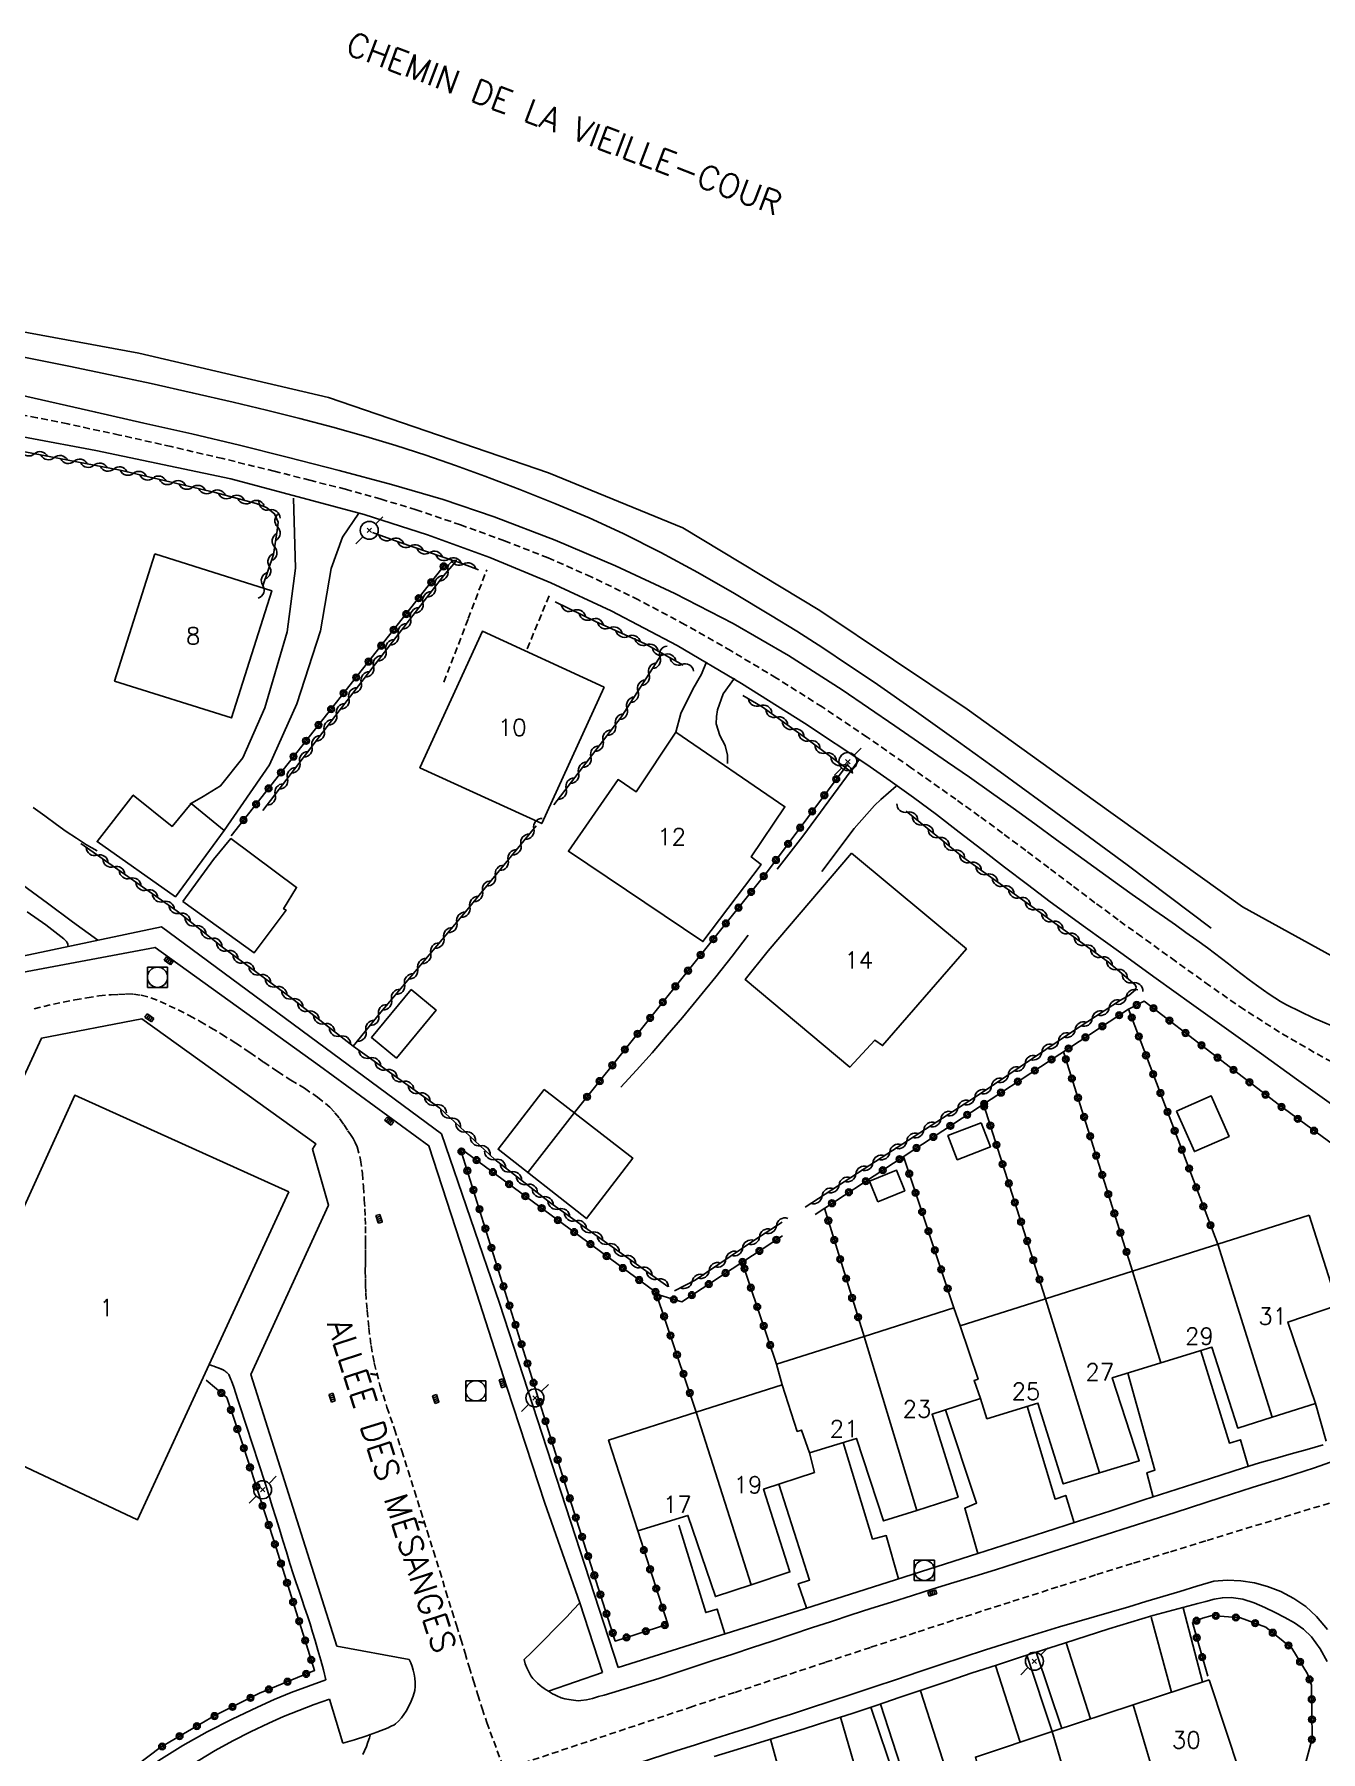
# Model space of a CAD drawing. Header units: millimetres. Extents: x 146997 to 148001, y 141998 to 143001.
# Drawn here: x 147737.8 to 147833.3, y 142177.3 to 142304.9 of the extents above; entities that cross this region are included whole.
import ezdxf
from ezdxf.enums import TextEntityAlignment as Align

# ---------------------------------------------------------------- set-up
doc = ezdxf.new("R2010")
doc.units = ezdxf.units.MM
doc.linetypes.add('DASHED', pattern=[0.75, 0.5, -0.25])
doc.layers.get('0').update_dxf_attribs({"linetype": 'CONTINUOUS'})
for name, color, linetype in [('W0001', 6, 'DASHED'), ('W0004', 5, 'CONTINUOUS'), ('W0008', 7, 'CONTINUOUS'), ('W0014', 7, 'CONTINUOUS'), ('W0017', 7, 'CONTINUOUS'), ('W0071', 7, 'CONTINUOUS'), ('W0101', 7, 'CONTINUOUS'), ('W0104', 1, 'CONTINUOUS'), ('W0112', 1, 'DASHED'), ('W0211', 2, 'CONTINUOUS'), ('W0300', 7, 'CONTINUOUS'), ('W0310', 3, 'CONTINUOUS'), ('W0323', 7, 'CONTINUOUS'), ('W0330', 7, 'CONTINUOUS'), ('W0401', 7, 'CONTINUOUS'), ('W0420', 7, 'CONTINUOUS'), ('W0473', 7, 'CONTINUOUS'), ('W0989', 7, 'CONTINUOUS'), ('W0991', 7, 'CONTINUOUS'), ('W1102', 7, 'CONTINUOUS')]:
    doc.layers.add(name, color=color, linetype=linetype)
doc.styles.get("Standard").update_dxf_attribs({"font": 'romans.shx', "width": 0.85})

# ---------------------------------------------------------------- blocks, each defined once
blk = doc.blocks.new('T401')
for p, q in [((-0.3, 0.3), (0, 0.3)), ((-0.3, -0.25), (-0.3, 0.3)), ((-0.3, 0.15), (0, 0.15)), ((-0.3, 0), (0, 0)), ((0, 0.3), (0, -0.25)), ((-0.3, -0.15), (0, -0.15)), ((-0.3, -0.25), (-0.3, -0.3)), ((-0.3, -0.3), (0, -0.3)), ((0, -0.3), (0, -0.25))]:
    blk.add_line(p, q)
blk = doc.blocks.new('T473')
for p, q in [((-0.166667, 0.166667), (0.166667, -0.166667)), ((-0.166667, -0.166667), (0.166667, 0.166667)), ((0.500001, 0.500001), (1.000002, 1.000002)), ((-1.000002, -1.000002), (-0.500001, -0.500001))]:
    blk.add_line(p, q)
blk.add_ellipse((0, 0), major_axis=(0.471405, 0.471405), ratio=1, start_param=5.4977871438, end_param=11.780972451)
blk = doc.blocks.new('T420')
for p, q in [((0.75, 0.75), (-0.75, 0.75)), ((-0.75, 0.75), (-0.75, -0.75)), ((0.75, 0.75), (0.75, -0.75)), ((0.75, -0.75), (-0.75, -0.75))]:
    blk.add_line(p, q)
blk.add_ellipse((0, 0), major_axis=(-0.53, 0.53), ratio=1, start_param=3.926991, end_param=10.210176)
blk = doc.blocks.new('t323o')
at = {"color": 0, "linetype": 'Continuous'}
for radius in [0.25, 0.15]:
    blk.add_circle((0, 0), radius, dxfattribs=at)
blk = doc.blocks.new('t310o')
at = {"color": 0, "linetype": 'Continuous'}
for centre, start, end in [((-0.5, 0.38), 216.8699, 323.1304), ((0.5, -0.37), 36.8699, 143.1303)]:
    blk.add_arc(centre, 0.625, start, end, dxfattribs=at)

msp = doc.modelspace()

# ---------------------------------------------------------------- linework, layer by layer
at = {"layer": 'W0001'}
for points in [[(147835.47, 142227.83), (147832.84, 142229.26), (147830.26, 142230.77), (147827.64, 142232.44), (147825.08, 142234.21), (147822.55, 142236.03), (147820.03, 142237.84), (147818.29, 142239.1), (147816.56, 142240.38), (147814.85, 142241.67), (147813.14, 142242.96), (147811.42, 142244.25), (147809.7, 142245.54), (147807.97, 142246.81), (147806.23, 142248.06), (147802.94, 142250.38), (147799.64, 142252.68), (147796.3, 142254.92), (147792.9, 142257.07), (147789.54, 142259.08), (147786.13, 142261.03), (147782.67, 142262.87), (147779.15, 142264.59), (147775.96, 142265.99), (147772.72, 142267.26), (147769.45, 142268.45), (147766.16, 142269.56), (147763.54, 142270.36), (147760.91, 142271.09), (147758.26, 142271.76), (147755.61, 142272.43), (147751.79, 142273.37), (147747.96, 142274.26), (147744.12, 142275.12), (147740.27, 142275.94), (147738.01, 142276.4), (147735.74, 142276.83)], [(147737.77, 142232.49), (147738.49, 142232.68), (147739.21, 142232.84), (147739.93, 142232.99), (147740.81, 142233.16), (147741.7, 142233.32), (147742.59, 142233.45), (147743.49, 142233.54), (147744.04, 142233.57), (147744.6, 142233.6), (147745.17, 142233.58), (147745.73, 142233.51), (147746.45, 142233.31), (147747.14, 142233.04), (147747.81, 142232.73), (147748.48, 142232.41), (147749.3, 142232), (147750.11, 142231.56), (147750.91, 142231.09), (147751.7, 142230.62), (147752.76, 142229.95), (147753.8, 142229.25), (147754.83, 142228.53), (147755.86, 142227.83), (147756.84, 142227.2), (147757.85, 142226.59), (147758.83, 142225.93), (147759.74, 142225.18), (147760.12, 142224.78), (147760.46, 142224.35), (147760.77, 142223.9), (147761.08, 142223.44), (147761.27, 142223.16), (147761.46, 142222.87), (147761.63, 142222.57), (147761.77, 142222.25), (147762.02, 142221.28), (147762.16, 142220.28), (147762.23, 142219.29), (147762.3, 142218.3), (147762.35, 142217.64), (147762.37, 142216.98), (147762.38, 142216.32), (147762.39, 142215.66), (147762.4, 142215.13), (147762.39, 142214.6), (147762.39, 142214.07), (147762.38, 142213.54), (147762.37, 142213.01), (147762.38, 142212.47), (147762.39, 142211.94), (147762.41, 142211.41), (147762.51, 142210.1), (147762.63, 142208.79), (147762.8, 142207.48), (147763.04, 142206.19), (147763.46, 142204.53), (147763.98, 142202.9), (147764.54, 142201.28), (147765.08, 142199.66), (147765.55, 142198.17), (147766.02, 142196.68), (147766.49, 142195.19), (147766.96, 142193.7), (147767.43, 142192.21), (147767.9, 142190.72), (147768.36, 142189.22), (147768.83, 142187.73), (147769.15, 142186.7), (147769.47, 142185.67), (147769.78, 142184.64), (147770.09, 142183.61), (147770.41, 142182.57), (147770.73, 142181.54), (147771.06, 142180.52), (147771.39, 142179.49), (147772.68, 142175.99)], [(147772.68, 142175.99), (147786.48, 142180.6), (147789.84, 142181.72), (147793.2, 142182.84), (147796.56, 142183.96), (147799.92, 142185.07), (147803.43, 142186.22), (147806.94, 142187.36), (147810.46, 142188.49), (147813.98, 142189.61), (147816.7, 142190.47), (147819.43, 142191.32), (147822.16, 142192.17), (147824.89, 142193.01), (147834.54, 142195.95)]]:
    msp.add_lwpolyline(points, dxfattribs=at)
at = {"layer": 'W0004'}
msp.add_lwpolyline([(147762.77, 142178.65), (147762.68, 142178.33), (147762.57, 142178.01), (147762.46, 142177.69), (147762.32, 142177.38), (147762.19, 142177.11)], dxfattribs=at)
at = {"layer": 'W0008'}
for points in [[(147834.92, 142230.92), (147832.82, 142231.79), (147830.78, 142232.79), (147830.34, 142233.04), (147829.91, 142233.31), (147829.49, 142233.59), (147829.08, 142233.88), (147828.55, 142234.26), (147828.02, 142234.65), (147827.5, 142235.04), (147826.98, 142235.44), (147826.47, 142235.84), (147825.95, 142236.24), (147825.43, 142236.63), (147824.91, 142237.02), (147824.12, 142237.6), (147823.32, 142238.17), (147822.53, 142238.73), (147821.73, 142239.3), (147820.93, 142239.86), (147820.13, 142240.42), (147819.33, 142240.99), (147818.53, 142241.55), (147816.92, 142242.71), (147815.31, 142243.88), (147813.7, 142245.05), (147812.1, 142246.23), (147810.49, 142247.4), (147808.87, 142248.55), (147807.25, 142249.7), (147805.61, 142250.83), (147801.7, 142253.51), (147797.78, 142256.18), (147793.79, 142258.75), (147789.69, 142261.12), (147785.36, 142263.35), (147780.96, 142265.41), (147776.48, 142267.3), (147771.94, 142269.04), (147768.15, 142270.32), (147764.31, 142271.45), (147760.44, 142272.48), (147756.57, 142273.48), (147753.03, 142274.37), (147749.48, 142275.21), (147745.92, 142276.01), (147742.36, 142276.81), (147736.69, 142278.1)], [(147732.29, 142275.85), (147742.35, 142273.97), (147752.39, 142271.86), (147762.3, 142269.22), (147766.99, 142267.71), (147771.61, 142266.02), (147776.16, 142264.14), (147780.63, 142262.06), (147785.54, 142259.48), (147790.32, 142256.67), (147795, 142253.71), (147799.61, 142250.65), (147801.36, 142249.44), (147803.09, 142248.19), (147804.79, 142246.92), (147806.48, 142245.62), (147808.16, 142244.32), (147809.85, 142243.02), (147811.54, 142241.73), (147813.24, 142240.45), (147815.86, 142238.54), (147818.48, 142236.65), (147821.11, 142234.75), (147823.74, 142232.86), (147826.34, 142231), (147828.93, 142229.14), (147831.53, 142227.28), (147834.13, 142225.42)], [(147774.16, 142184.15), (147774.71, 142184.69), (147775.27, 142185.23), (147775.81, 142185.78), (147776.36, 142186.33), (147776.84, 142186.83), (147777.34, 142187.34), (147777.82, 142187.84), (147778.3, 142188.36)], [(147760.26, 142185.15), (147765.62, 142184.16)], [(147765.62, 142184.16), (147765.75, 142183.9), (147765.85, 142183.63), (147765.93, 142183.36), (147765.99, 142183.07), (147766.04, 142182.77), (147766.07, 142182.46), (147766.08, 142182.15), (147766.04, 142181.85), (147765.94, 142181.44), (147765.79, 142181.06), (147765.61, 142180.69), (147765.41, 142180.33), (147765.24, 142180.07), (147765.05, 142179.82), (147764.84, 142179.59), (147764.61, 142179.38), (147764.48, 142179.29), (147764.34, 142179.22), (147764.2, 142179.15), (147764.06, 142179.09), (147763.24, 142178.76), (147762.41, 142178.46), (147761.56, 142178.19), (147760.71, 142177.95)], [(147775.97, 142181.8), (147775.8, 142181.9), (147775.65, 142182), (147775.49, 142182.12), (147775.35, 142182.23), (147775.16, 142182.4), (147774.99, 142182.57), (147774.82, 142182.75), (147774.67, 142182.95), (147774.51, 142183.24), (147774.36, 142183.53), (147774.25, 142183.84), (147774.16, 142184.15)], [(147760.71, 142177.95), (147759.71, 142181.21)]]:
    msp.add_lwpolyline(points, dxfattribs=at)
at = {"layer": 'W0014'}
for points in [[(147670.04, 142212.02), (147666.52, 142213.67), (147671.51, 142225.43), (147675.6, 142233.38), (147697.42, 142228.93), (147711.15, 142215.55), (147725.92, 142219.05), (147733.71, 142235.74), (147747.23, 142238.59)], [(147747.23, 142238.59), (147768.02, 142223.2), (147772.35, 142210.63)], [(147778.3, 142188.36), (147775.7, 142195.78), (147772.88, 142204.39), (147769.75, 142214.16), (147767.08, 142222.32), (147758.96, 142228.25), (147746.76, 142237.06), (147734.85, 142234.83)], [(147726.83, 142205.42), (147738.32, 142230.31), (147745.77, 142231.74), (147758.7, 142222.46), (147758.45, 142222.08), (147759.63, 142217.92), (147753.87, 142205.32), (147760.26, 142185.15)], [(147772.35, 142210.63), (147781.15, 142183.56)], [(147750.78, 142206.08), (147750.95, 142206.01), (147751.12, 142205.95), (147751.29, 142205.88), (147751.45, 142205.82), (147751.49, 142205.8), (147751.53, 142205.79), (147751.57, 142205.77), (147751.61, 142205.76), (147751.65, 142205.74), (147751.69, 142205.73), (147751.73, 142205.71), (147751.77, 142205.7), (147751.81, 142205.68), (147751.85, 142205.66), (147751.89, 142205.64), (147751.93, 142205.61), (147751.96, 142205.59), (147751.99, 142205.56), (147752.02, 142205.54), (147752.05, 142205.51), (147752.09, 142205.47), (147752.14, 142205.42), (147752.19, 142205.37), (147752.23, 142205.32), (147752.29, 142205.21), (147752.34, 142205.09), (147752.39, 142204.97), (147752.43, 142204.85), (147752.6, 142204.39), (147752.75, 142203.93), (147752.9, 142203.46), (147753.05, 142203), (147753.52, 142201.56), (147754, 142200.13), (147754.47, 142198.69), (147754.93, 142197.25), (147755.2, 142196.4), (147755.46, 142195.55), (147755.73, 142194.7), (147755.99, 142193.85), (147756.25, 142193), (147756.52, 142192.15), (147756.78, 142191.3), (147757.05, 142190.46), (147757.25, 142189.85), (147757.45, 142189.24), (147757.66, 142188.63), (147757.86, 142188.02), (147758.07, 142187.41), (147758.27, 142186.8), (147758.46, 142186.19), (147758.65, 142185.58), (147758.86, 142184.85), (147759.07, 142184.11), (147759.26, 142183.38), (147759.44, 142182.64)], [(147781.15, 142183.56), (147787.84, 142185.66), (147794.52, 142187.78), (147801.2, 142189.9), (147807.87, 142192.03), (147810.34, 142192.82), (147812.81, 142193.62), (147815.27, 142194.41), (147817.74, 142195.21), (147820.2, 142196.01), (147822.67, 142196.81), (147825.13, 142197.61), (147827.6, 142198.4), (147828.77, 142198.77), (147829.95, 142199.1), (147831.14, 142199.43), (147832.32, 142199.76), (147833.5, 142200.11)], [(147835.16, 142199.21), (147832.86, 142198.41), (147830.55, 142197.66), (147828.24, 142196.93), (147825.93, 142196.19), (147822.51, 142195.09), (147819.1, 142193.99), (147815.68, 142192.89), (147812.26, 142191.8), (147810.72, 142191.31), (147809.18, 142190.83), (147807.63, 142190.35), (147806.09, 142189.88), (147804.55, 142189.4), (147803, 142188.92), (147801.46, 142188.43), (147799.92, 142187.94), (147798.45, 142187.47), (147796.99, 142186.99), (147795.52, 142186.5), (147794.05, 142186.02), (147792.59, 142185.53), (147791.12, 142185.04), (147789.66, 142184.56), (147788.19, 142184.08), (147786.17, 142183.42), (147784.16, 142182.76), (147782.14, 142182.12), (147780.11, 142181.52), (147779.68, 142181.4), (147779.25, 142181.27), (147778.81, 142181.17), (147778.37, 142181.11), (147778.19, 142181.1), (147778.02, 142181.12), (147777.84, 142181.14), (147777.67, 142181.16), (147777.51, 142181.18), (147777.35, 142181.21), (147777.19, 142181.24), (147777.03, 142181.28), (147776.92, 142181.32), (147776.81, 142181.36), (147776.7, 142181.41), (147776.6, 142181.46), (147776.44, 142181.54), (147776.28, 142181.62), (147776.12, 142181.71), (147775.97, 142181.8)], [(147781.71, 142176.16), (147785.47, 142177.37), (147786.89, 142177.83), (147788.32, 142178.28), (147789.74, 142178.74), (147791.17, 142179.19), (147792.59, 142179.65), (147794.02, 142180.11), (147795.44, 142180.57), (147796.86, 142181.03), (147798.52, 142181.58), (147800.17, 142182.13), (147801.82, 142182.68), (147803.47, 142183.24), (147805.12, 142183.79), (147806.77, 142184.34), (147808.43, 142184.88), (147810.08, 142185.41), (147811.36, 142185.8), (147812.65, 142186.19), (147813.93, 142186.58), (147815.21, 142186.95), (147816.5, 142187.33), (147817.78, 142187.71), (147819.07, 142188.08), (147820.35, 142188.47), (147821.61, 142188.84), (147822.87, 142189.22), (147824.13, 142189.6), (147825.38, 142189.97)], [(147825.38, 142189.97), (147826.39, 142190.05), (147827.4, 142190.01), (147828.4, 142189.85), (147829.37, 142189.59), (147830.37, 142189.2), (147831.33, 142188.7), (147832.22, 142188.09), (147833.02, 142187.36), (147833.84, 142186.39)], [(147779.99, 142183.19), (147778.3, 142188.36)], [(147788.29, 142176.96), (147789.98, 142177.47), (147791.67, 142177.99), (147793.36, 142178.51), (147795.05, 142179.03), (147796.73, 142179.57), (147798.52, 142180.15), (147800.31, 142180.75), (147802.09, 142181.35), (147803.88, 142181.96), (147805.66, 142182.56), (147807.45, 142183.16), (147809.24, 142183.75), (147811.03, 142184.33), (147814.3, 142185.38), (147817.58, 142186.44), (147820.87, 142187.44), (147824.2, 142188.32), (147824.8, 142188.47), (147825.41, 142188.64), (147826.03, 142188.75), (147826.67, 142188.77), (147827.54, 142188.63), (147828.38, 142188.36), (147829.18, 142188.02), (147829.95, 142187.64), (147830.67, 142187.28), (147831.38, 142186.88), (147832.05, 142186.41), (147832.64, 142185.84), (147833.28, 142184.96), (147833.8, 142184)], [(147779.99, 142183.19), (147775.97, 142181.8)], [(147759.44, 142182.64), (147758.15, 142182.19), (147756.87, 142181.71), (147755.6, 142181.19), (147754.36, 142180.63), (147752.48, 142179.73), (147750.63, 142178.78), (147748.82, 142177.77), (147747.05, 142176.66), (147745.41, 142175.51), (147743.83, 142174.29), (147742.29, 142172.99), (147740.82, 142171.64), (147740.65, 142171.48), (147740.49, 142171.32), (147740.32, 142171.16), (147740.16, 142171)], [(147759.71, 142181.21), (147758.57, 142180.82), (147757.43, 142180.38), (147756.31, 142179.92), (147755.2, 142179.43), (147753.86, 142178.79), (147752.53, 142178.11), (147751.23, 142177.39), (147749.95, 142176.64), (147748.64, 142175.83), (147747.35, 142174.98), (147746.09, 142174.1), (147744.86, 142173.17), (147744.22, 142172.65), (147743.58, 142172.11), (147742.96, 142171.56), (147742.34, 142171)]]:
    msp.add_lwpolyline(points, dxfattribs=at)
at = {"layer": 'W0017'}
for points in [[(147757.03, 142270.43), (147757.2, 142265.23), (147756.58, 142260.51), (147754.9, 142254.85), (147753.28, 142251.14), (147751.63, 142249.05), (147750.33, 142248.27), (147749.35, 142247.71)], [(147751.88, 142245.74), (147755.25, 142250.62), (147757.3, 142255.15), (147759.05, 142260.58), (147759.84, 142265.2), (147760.69, 142267.54), (147761.9, 142269.32)], [(147785.44, 142253.05), (147785.8, 142254.43), (147786.69, 142256.23), (147787.35, 142257.36), (147787.71, 142258.26)], [(147789.79, 142257.06), (147788.94, 142255.9), (147788.52, 142254.71), (147788.45, 142254.22), (147788.43, 142253.66), (147788.7, 142252.8), (147789.09, 142252.06), (147789.28, 142251.34), (147789.27, 142250.73)], [(147799.08, 142251.04), (147794.86, 142245.31), (147792.96, 142242.87)], [(147796.27, 142242.69), (147798.67, 142245.89), (147800.19, 142247.6), (147800.65, 142248.05), (147801.8, 142249.03)], [(147827.94, 142198.52), (147827.38, 142200.49), (147826.54, 142200.24), (147824.42, 142207.09)], [(147818.99, 142205.44), (147821.01, 142198.23), (147820.4, 142198.03), (147820.89, 142196.23)], [(147807.87, 142192.03), (147806.89, 142195.4), (147807.77, 142195.78), (147805.47, 142202.71)], [(147815.02, 142194.32), (147814.39, 142196.35), (147813.6, 142196.08), (147811.52, 142202.97)], [(147833.74, 142200.38), (147832.93, 142203.17)], [(147797.85, 142200.28), (147800.04, 142193.1), (147801.06, 142193.37), (147801.98, 142190.16)], [(147793.08, 142197.19), (147795.37, 142190.06), (147794.52, 142189.79), (147795.13, 142187.99)], [(147789.07, 142186.07), (147788.5, 142187.91), (147787.66, 142187.65), (147785.66, 142194.15)], [(147820.73, 142187.3), (147822.25, 142181.73)], [(147824.54, 142182.49), (147823.1, 142187.99)], [(147813.38, 142178.8), (147811.49, 142184.48)], [(147812.2, 142184.71), (147814.09, 142179.03)], [(147816.24, 142179.74), (147814.43, 142185.41)], [(147809.17, 142183.72), (147811, 142178.01)], [(147803.61, 142181.84), (147805.97, 142174.45)], [(147802.39, 142173.3), (147799.92, 142180.61)], [(147800.64, 142180.85), (147803.01, 142173.5)], [(147797.67, 142179.87), (147799.82, 142172.48)], [(147792.46, 142178.24), (147794.01, 142172.65)]]:
    msp.add_lwpolyline(points, dxfattribs=at)
at = {"layer": 'W0071'}
for points in [[(147742.5, 142237.59), (147740.64, 142238.97), (147738.78, 142240.34), (147736.91, 142241.7)], [(147737.26, 142239.71), (147738.64, 142238.73), (147739.98, 142237.69), (147740.03, 142237.65), (147740.09, 142237.6), (147740.14, 142237.55), (147740.19, 142237.49), (147740.23, 142237.4), (147740.27, 142237.32), (147740.29, 142237.23), (147740.31, 142237.13)]]:
    msp.add_lwpolyline(points, dxfattribs=at)
at = {"layer": 'W0101'}
for points in [[(147746.74, 142266.29), (147755.42, 142263.55), (147752.44, 142254.11), (147743.76, 142256.84)], [(147780.12, 142256.4), (147771.07, 142260.54), (147766.43, 142250.4), (147775.48, 142246.26)], [(147785.44, 142253.05), (147793.53, 142247.51), (147791.03, 142243.78), (147791.77, 142243.22), (147787.45, 142237.49), (147777.46, 142244.2), (147781.14, 142249.53), (147782.5, 142248.62)], [(147798.48, 142244.05), (147807.02, 142236.95), (147800.79, 142229.76), (147800.22, 142230.17), (147798.35, 142228.17), (147790.58, 142234.68), (147792.29, 142236.81)], [(147756.69, 142218.89), (147745.45, 142194.53), (147729.78, 142201.92), (147740.8, 142226.07)]]:
    msp.add_lwpolyline(points, close=True, dxfattribs=at)
for points in [[(147832.46, 142217.17), (147825.68, 142215.02)], [(147829.71, 142202.16), (147832.93, 142203.17), (147830.88, 142209.23), (147834.6, 142210.48), (147832.46, 142217.17)], [(147825.68, 142215.02), (147819.34, 142213.01)], [(147819.34, 142213.01), (147812.89, 142210.96)], [(147806.54, 142208.94), (147806.09, 142210.29), (147799.41, 142208.15)], [(147812.89, 142210.96), (147806.54, 142208.94)], [(147799.41, 142208.15), (147792.91, 142206.09), (147793.33, 142204.57)], [(147816.89, 142198.02), (147819.85, 142198.92), (147817.85, 142205.09), (147821.44, 142206.19)], [(147821.44, 142206.19), (147825.25, 142207.35), (147827.16, 142201.35), (147829.71, 142202.16)], [(147793.33, 142204.57), (147786.95, 142202.54)], [(147803.33, 142195.24), (147806.4, 142196.22), (147804.46, 142202.38), (147808.06, 142203.55)], [(147808.06, 142203.55), (147808.54, 142202.04), (147812.32, 142203.21), (147814.21, 142197.2), (147816.89, 142198.02)], [(147786.95, 142202.54), (147780.44, 142200.46), (147782.61, 142193.72), (147786.33, 142194.86), (147788.37, 142188.83), (147791.02, 142189.71)], [(147795.35, 142199.52), (147798.84, 142200.58), (147800.86, 142194.45), (147803.33, 142195.24)], [(147791.02, 142189.71), (147793.91, 142190.66), (147791.95, 142196.82), (147795.72, 142198.06), (147795.35, 142199.52)], [(147825.05, 142182.66), (147819.39, 142180.78)], [(147821.5, 142173.71), (147827.36, 142175.61), (147825.05, 142182.66)], [(147819.39, 142180.78), (147813.38, 142178.8)], [(147813.38, 142178.8), (147807.68, 142176.91), (147808.14, 142175.14)]]:
    msp.add_lwpolyline(points, dxfattribs=at)
at = {"layer": 'W0104'}
for points in [[(147751.88, 142245.74), (147749.45, 142247.74), (147748.03, 142246.04), (147745.14, 142248.37), (147742.45, 142244.92), (147748.27, 142240.82)], [(147748.82, 142240.48), (147754.13, 142236.66), (147756.49, 142239.83), (147756.3, 142239.93), (147757.27, 142241.52), (147752.39, 142245.14), (147751.1, 142243.59)], [(147765.77, 142233.94), (147762.83, 142230.37), (147764.68, 142228.84), (147767.63, 142232.4)], [(147775.65, 142226.5), (147782.24, 142221.41), (147778.79, 142216.91), (147772.23, 142222.06)], [(147822.62, 142224.9), (147823.94, 142221.89), (147826.52, 142223.02), (147825.2, 142226.03)], [(147808.11, 142224.03), (147805.64, 142223.08), (147806.33, 142221.29), (147808.8, 142222.24)], [(147800.43, 142218.17), (147802.43, 142218.98), (147801.81, 142220.52), (147799.81, 142219.7)]]:
    msp.add_lwpolyline(points, close=True, dxfattribs=at)
msp.add_lwpolyline([(147777.9, 142224.79), (147774.44, 142220.33)], dxfattribs=at)
at = {"layer": 'W0112'}
for points in [[(147768.21, 142256.77), (147770.02, 142261.48), (147771.39, 142265.11)], [(147776.02, 142263.17), (147774.32, 142259.06)]]:
    msp.add_lwpolyline(points, dxfattribs=at)
at = {"layer": 'W0211'}
msp.add_lwpolyline([(147825.2, 142238.49), (147822.08, 142240.84), (147818.94, 142243.19), (147815.79, 142245.52), (147812.63, 142247.83), (147809.53, 142250.09), (147806.43, 142252.34), (147803.31, 142254.56), (147800.16, 142256.75), (147798.26, 142258.03), (147796.35, 142259.3), (147794.42, 142260.54), (147792.47, 142261.74), (147789.78, 142263.34), (147787.07, 142264.9), (147784.32, 142266.39), (147781.52, 142267.8), (147779, 142268.96), (147776.44, 142270.04), (147773.85, 142271.07), (147771.25, 142272.06), (147769.06, 142272.86), (147766.86, 142273.62), (147764.64, 142274.34), (147762.41, 142275.02), (147759.97, 142275.71), (147757.5, 142276.35), (147755.04, 142276.96), (147752.56, 142277.55), (147749.52, 142278.26), (147746.47, 142278.94), (147743.42, 142279.59), (147740.36, 142280.23), (147736.14, 142281.08)], dxfattribs=at)
at = {"layer": 'W0300'}
for points in [[(147737.72, 142247.46), (147738.57, 142246.82), (147739.43, 142246.19), (147740.17, 142245.67), (147740.92, 142245.17), (147741.68, 142244.69), (147742.45, 142244.22)], [(147790.81, 142237.96), (147789.62, 142236.41), (147788.4, 142234.88), (147787.17, 142233.35), (147785.92, 142231.85), (147784.8, 142230.53), (147783.67, 142229.23), (147782.52, 142227.95), (147781.36, 142226.67)]]:
    msp.add_lwpolyline(points, dxfattribs=at)
at = {"layer": 'W0310'}
for points in [[(147754.76, 142263.93), (147755.56, 142266.25), (147755.83, 142268.02), (147755.9, 142268.65), (147755.63, 142269.27), (147755.03, 142269.74), (147754.26, 142270.04), (147751.22, 142270.85), (147744.18, 142272.51), (147729.98, 142275.23), (147713.02, 142278.69), (147699.57, 142281.48)], [(147769.09, 142265.72), (147764.9, 142267.16), (147763.18, 142267.78), (147762.91, 142267.89)], [(147770.78, 142265.1), (147769.3, 142265.68), (147769.09, 142265.72), (147768.17, 142264.66), (147760.42, 142254.62), (147754.77, 142247.23)], [(147785.97, 142258.02), (147783.15, 142259.6), (147779.48, 142261.28), (147776.47, 142262.73)], [(147784.42, 142258.89), (147781.37, 142254.15), (147776.38, 142247.66)], [(147798.57, 142250), (147795.06, 142252.62), (147791.85, 142254.94), (147790.41, 142255.78)], [(147795.05, 142217.77), (147799.41, 142220.62), (147808.12, 142226.24), (147814.82, 142230.77), (147818.46, 142233.13), (147819.07, 142233.49), (147819.58, 142233.91), (147819.61, 142234.1), (147819.55, 142234.28), (147817.56, 142235.95), (147812.04, 142239.98), (147806.82, 142243.72), (147802.53, 142247.19)], [(147775.06, 142246.08), (147769.7, 142239.55), (147763.52, 142232.24), (147761.48, 142229.71)], [(147761.48, 142229.71), (147756.86, 142233.32), (147751.76, 142237.08), (147748.39, 142239.74), (147741.24, 142244.78)], [(147761.48, 142229.71), (147767.92, 142225.12), (147772, 142221.31), (147776.14, 142218.06), (147784.83, 142211.88)], [(147785.33, 142211.54), (147786.87, 142212.35), (147791.23, 142215.29), (147793.32, 142216.65)]]:
    msp.add_lwpolyline(points, dxfattribs=at)
at = {"layer": 'W0323'}
for points in [[(147752.4, 142245.34), (147768.34, 142265.54)], [(147798.22, 142250.72), (147792.24, 142242.69), (147777.9, 142224.79)], [(147795.78, 142217.22), (147819.05, 142232.47), (147820.22, 142233.06), (147830.26, 142225.33), (147838.93, 142218.97), (147841.92, 142216.21), (147842.95, 142214.08), (147842.89, 142210.23), (147841.52, 142207.3), (147840.15, 142204.86), (147838.31, 142203.03), (147836.83, 142202.3), (147835, 142201.76), (147834.23, 142201.66)], [(147819.05, 142232.47), (147825.68, 142215.02)], [(147814.22, 142229.31), (147819.34, 142213.01)], [(147808.28, 142225.41), (147812.89, 142210.96)], [(147769.43, 142222.15), (147777.35, 142196.78), (147780.93, 142185.53), (147784.83, 142186.79), (147782.61, 142193.72)], [(147769.43, 142222.15), (147784.24, 142211.22), (147785.88, 142210.74), (147793.35, 142215.63)], [(147806.09, 142210.29), (147802.34, 142221.52)], [(147796.47, 142217.68), (147799.41, 142208.15)], [(147792.91, 142206.09), (147790.27, 142213.95)], [(147783.96, 142211.43), (147786.95, 142202.54)], [(147739.23, 142171), (147741.85, 142173.61), (147747.15, 142177.62), (147751.21, 142179.99), (147754.52, 142181.65), (147758.61, 142183.35), (147755.78, 142192.37), (147753.32, 142199.95), (147752.08, 142203.62), (147750.55, 142204.92)], [(147830.6, 142171), (147831.63, 142174.31), (147832.69, 142178.28), (147832.65, 142182.26), (147832.34, 142183.1), (147831.17, 142185.01), (147829.24, 142186.57), (147827.38, 142187.25), (147825.27, 142187.42), (147824.55, 142187.23), (147823.8, 142186.91), (147824.93, 142182.91)]]:
    msp.add_lwpolyline(points, dxfattribs=at)
at = {"layer": 'W0330'}
msp.add_lwpolyline([(147880.33, 142217.06), (147863.09, 142223.86), (147848.17, 142229.8), (147837.53, 142234.55), (147827.51, 142240.06), (147816.61, 142247.9), (147807.07, 142254.75), (147796.14, 142262.08), (147785.95, 142268.23), (147775.99, 142272.3), (147759.64, 142277.9), (147745.56, 142281.2), (147731.97, 142283.7), (147717.31, 142286.34), (147706.26, 142288.54), (147699.83, 142289.57), (147693.59, 142290.05), (147690.19, 142289.95), (147688.14, 142289.9), (147686.32, 142289.7), (147684.87, 142289.34)], dxfattribs=at)
at = {"layer": 'W1102'}
for points in [[(147825.68, 142215.02), (147829.71, 142202.16)], [(147819.34, 142213.01), (147821.44, 142206.19)], [(147812.89, 142210.96), (147816.89, 142198.02)], [(147808.06, 142203.55), (147807.58, 142204.88), (147807.88, 142204.99), (147806.54, 142208.94)], [(147799.41, 142208.15), (147803.33, 142195.24)], [(147793.33, 142204.57), (147794.45, 142201.1), (147794.77, 142201.2), (147795.35, 142199.52)], [(147786.95, 142202.54), (147791.02, 142189.71)], [(147821.5, 142173.71), (147819.39, 142180.78)], [(147815.46, 142171.75), (147813.38, 142178.8)]]:
    msp.add_lwpolyline(points, dxfattribs=at)

# ---------------------------------------------------------------- block references
at = {"layer": 'W0310'}
for p, rotation in [((147737.8, 142273.73), 169.1189620141025), ((147739.27, 142273.45), 169.1189620141025), ((147740.74, 142273.17), 169.1189620141025), ((147742.22, 142272.88), 169.1189620141025), ((147743.69, 142272.6), 169.1189620141025), ((147745.15, 142272.28), 166.7590265873042), ((147746.61, 142271.93), 166.7590265873042), ((147748.07, 142271.59), 166.7590265873042), ((147749.53, 142271.24), 166.7590265873042), ((147750.99, 142270.9), 166.7590265873042), ((147752.44, 142270.52), 165.1377933401741), ((147753.89, 142270.14), 165.1377933401741), ((147755.26, 142269.56), 141.7839740696964), ((147755.86, 142268.3), 83.6301469389316), ((147755.64, 142266.81), 81.47877520512006), ((147764.31, 142267.37), 160.0356728219345), ((147765.73, 142266.87), 161.037616168324), ((147755.25, 142265.37), 70.8870262665107), ((147767.15, 142266.39), 161.037616168324), ((147768.57, 142265.9), 161.037616168324), ((147769.67, 142265.54), 158.3598352460964), ((147754.76, 142263.95), 70.8870262665107), ((147767.56, 142263.88), 232.3493129109935), ((147768.5, 142265.05), 228.9868948799616), ((147766.65, 142262.69), 232.3493129109935), ((147765.73, 142261.5), 232.3493129109935), ((147777.82, 142262.08), 154.2184057562697), ((147764.82, 142260.32), 232.3493129109935), ((147779.17, 142261.43), 154.2184057562697), ((147780.53, 142260.8), 155.4177404809425), ((147763.9, 142259.13), 232.3493129109935), ((147781.9, 142260.17), 155.4177404809425), ((147783.26, 142259.54), 150.7610771111351), ((147762.98, 142257.94), 232.3493129109935), ((147784.25, 142258.61), 237.1640203109629), ((147784.57, 142258.81), 150.7610771111351), ((147785.88, 142258.08), 150.7610771111351), ((147762.07, 142256.75), 232.3493129109935), ((147783.43, 142257.35), 237.1640203109629), ((147761.15, 142255.56), 232.3493129109935), ((147782.62, 142256.09), 237.1640203109629), ((147760.24, 142254.38), 232.6142043284556), ((147780.95, 142253.6), 232.485146339165), ((147781.81, 142254.83), 237.1640203109629), ((147791.7, 142255.02), 149.6892423540397), ((147792.93, 142254.16), 144.2315298370247), ((147759.32, 142253.18), 232.6142043284556), ((147780.03, 142252.42), 232.485146339165), ((147794.15, 142253.28), 144.2315298370247), ((147758.41, 142251.99), 232.6142043284556), ((147779.12, 142251.23), 232.485146339165), ((147795.36, 142252.4), 143.145794095444), ((147796.56, 142251.5), 143.145794095444), ((147757.5, 142250.8), 232.6142043284556), ((147778.21, 142250.04), 232.485146339165), ((147797.76, 142250.6), 143.145794095444), ((147756.59, 142249.61), 232.6142043284556), ((147777.29, 142248.85), 232.485146339165), ((147755.68, 142248.42), 232.6142043284556), ((147802.63, 142247.11), 141.0190013292986), ((147803.79, 142246.17), 141.0190013292986), ((147773.93, 142244.71), 230.6781422988475), ((147774.88, 142245.87), 230.6781422988475), ((147804.96, 142245.22), 141.0190013292986), ((147742.47, 142243.91), 144.8689816861846), ((147772.98, 142243.55), 230.6781422988475), ((147806.12, 142244.28), 141.0190013292986), ((147743.7, 142243.05), 144.8689816861846), ((147772.03, 142242.39), 230.6781422988475), ((147807.31, 142243.37), 144.4332717646487), ((147808.53, 142242.49), 144.4332717646487), ((147744.92, 142242.19), 144.8689816861846), ((147746.15, 142241.32), 144.8689816861846), ((147771.08, 142241.23), 230.6781422988475), ((147809.75, 142241.62), 144.4332717646487), ((147747.38, 142240.46), 144.8689816861846), ((147770.13, 142240.07), 230.6781422988475), ((147810.97, 142240.75), 144.4332717646487), ((147812.19, 142239.87), 143.8475403124009), ((147748.59, 142239.59), 141.6651997722668), ((147749.77, 142238.66), 141.6651997722668), ((147769.17, 142238.92), 229.7608309383827), ((147813.4, 142238.99), 143.8475403124009), ((147750.95, 142237.73), 141.6651997722668), ((147768.2, 142237.77), 229.7608309383827), ((147814.61, 142238.1), 143.8475403124009), ((147815.82, 142237.22), 143.8475403124009), ((147752.13, 142236.81), 143.5823090615616), ((147753.34, 142235.92), 143.5823090615616), ((147767.23, 142236.63), 229.7608309383827), ((147817.04, 142236.34), 143.8475403124009), ((147754.55, 142235.03), 143.5823090615616), ((147766.26, 142235.48), 229.7608309383827), ((147818.21, 142235.41), 140.0021998572604), ((147755.75, 142234.14), 143.5823090615616), ((147765.29, 142234.34), 229.7608309383827), ((147819.36, 142234.44), 140.0021998572604), ((147756.96, 142233.24), 141.9587566135809), ((147758.14, 142232.32), 141.9587566135809), ((147763.36, 142232.04), 231.1869236762946), ((147764.32, 142233.19), 229.7608309383827), ((147817.62, 142232.58), 32.89937666110497), ((147818.89, 142233.38), 30.89464223559876), ((147759.32, 142231.39), 141.9587566135809), ((147762.42, 142230.87), 231.1869236762946), ((147815.1, 142230.95), 32.89937666110497), ((147816.36, 142231.77), 32.89937666110497), ((147760.5, 142230.47), 141.9587566135809), ((147813.86, 142230.12), 34.06148754443023), ((147762.7, 142228.84), 324.5325382774682), ((147811.37, 142228.44), 34.06148754443023), ((147812.61, 142229.28), 34.06148754443023), ((147763.92, 142227.96), 324.5325382774682), ((147765.15, 142227.09), 324.5325382774682), ((147810.13, 142227.6), 34.06148754443023), ((147766.37, 142226.22), 324.5325382774682), ((147807.64, 142225.93), 32.81955501701042), ((147808.89, 142226.76), 34.06148754443023), ((147767.59, 142225.35), 324.5325382774682), ((147768.72, 142224.37), 316.9794308540872), ((147806.37, 142225.12), 32.81955501701042), ((147769.82, 142223.35), 316.9794308540872), ((147803.85, 142223.49), 32.81955501701042), ((147805.11, 142224.3), 32.81955501701042), ((147770.91, 142222.32), 316.9794308540872), ((147802.59, 142222.68), 32.81955501701042), ((147772.01, 142221.3), 321.8495120024443), ((147800.07, 142221.05), 32.81955501701042), ((147801.33, 142221.86), 32.81955501701042), ((147773.19, 142220.38), 321.8495120024443), ((147774.37, 142219.45), 321.8495120024443), ((147797.56, 142219.41), 33.12994247261548), ((147798.81, 142220.23), 33.12994247261548), ((147775.55, 142218.52), 321.8495120024443), ((147796.3, 142218.59), 33.12994247261548), ((147776.75, 142217.62), 324.5728292353752), ((147777.97, 142216.75), 324.5728292353752), ((147779.19, 142215.89), 324.5728292353752), ((147791.65, 142215.56), 33.12994247229691), ((147792.91, 142216.38), 33.12994247229691), ((147780.42, 142215.02), 324.5728292353752), ((147790.4, 142214.73), 33.91072546466918), ((147781.64, 142214.15), 324.5728292353752), ((147782.86, 142213.28), 324.5728292353752), ((147787.91, 142213.05), 33.91072546466918), ((147789.16, 142213.89), 33.91072546466918), ((147784.08, 142212.41), 324.5728292353752), ((147786.65, 142212.24), 27.97404067605436)]:
    msp.add_blockref('t310o', p, dxfattribs=dict(at, rotation=rotation))
at = {"layer": 'W0323'}
for p, rotation in [((147768.19, 142265.36), 51.72446234656508), ((147767.26, 142264.18), 51.72446234656508), ((147766.34, 142263), 51.72446234656508), ((147764.48, 142260.65), 51.72446234656508), ((147765.41, 142261.82), 51.72446234656508), ((147763.55, 142259.47), 51.72446234656508), ((147762.62, 142258.29), 51.72446234656508), ((147761.69, 142257.11), 51.72446234656508), ((147760.76, 142255.94), 51.72446234656508), ((147759.83, 142254.76), 51.72446234656508), ((147758.9, 142253.58), 51.72446234656508), ((147757.97, 142252.4), 51.72446234656508), ((147757.04, 142251.23), 51.72446234656508), ((147756.11, 142250.05), 51.72446234656508), ((147797.35, 142249.56), 233.3132467653716), ((147755.19, 142248.87), 51.72446234656508), ((147796.46, 142248.36), 233.3132467653716), ((147754.26, 142247.69), 51.72446234656508), ((147795.56, 142247.16), 233.3132467653716), ((147753.33, 142246.52), 51.72446234656508), ((147794.67, 142245.95), 233.3132467653716), ((147793.77, 142244.75), 233.3132467653716), ((147792.87, 142243.55), 233.3132467653716), ((147791.96, 142242.35), 231.3216600289149), ((147791.03, 142241.18), 231.3216600289149), ((147790.09, 142240.01), 231.3216600289149), ((147788.22, 142237.67), 231.3216600289149), ((147789.15, 142238.84), 231.3216600289149), ((147787.28, 142236.5), 231.3216600289149), ((147786.34, 142235.33), 231.3216600289149), ((147785.4, 142234.16), 231.3216600289149), ((147784.47, 142232.99), 231.3216600289149), ((147819.66, 142232.78), 26.85762282767103), ((147820.91, 142232.54), 322.3550390081334), ((147783.53, 142231.82), 231.3216600289149), ((147818.36, 142232.02), 33.22869010678946), ((147819.29, 142231.85), 290.7879074100589), ((147822.09, 142231.62), 322.3550390081334), ((147782.59, 142230.64), 231.3216600289149), ((147815.85, 142230.38), 33.22869010678946), ((147817.11, 142231.2), 33.22869010678946), ((147819.82, 142230.44), 290.7879074100589), ((147823.28, 142230.7), 322.3550390081334), ((147781.65, 142229.47), 231.3216600289149), ((147813.34, 142228.73), 33.22869010678946), ((147814.4, 142228.75), 287.4496553095101), ((147814.6, 142229.55), 33.22869010678946), ((147820.35, 142229.04), 290.7879074100589), ((147824.47, 142229.79), 322.3550390081334), ((147825.66, 142228.87), 322.3550390081334), ((147780.72, 142228.3), 231.3216600289149), ((147812.09, 142227.91), 33.22869010678946), ((147820.88, 142227.64), 290.7879074100589), ((147826.85, 142227.96), 322.3550390081334), ((147779.78, 142227.13), 231.3216600289149), ((147809.58, 142226.27), 33.22869010678946), ((147810.83, 142227.09), 33.22869010678946), ((147814.85, 142227.32), 287.4496553095101), ((147821.42, 142226.24), 290.7879074100589), ((147828.03, 142227.04), 322.3550390081334), ((147778.84, 142225.96), 231.3216600289149), ((147808.33, 142225.44), 33.22869010678946), ((147808.33, 142225.25), 287.7219392910527), ((147815.3, 142225.89), 287.4496553095101), ((147829.22, 142226.12), 322.3550390081334), ((147830.41, 142225.21), 323.7524642311316), ((147805.82, 142223.8), 33.22869010678946), ((147807.07, 142224.62), 33.22869010678946), ((147808.79, 142223.82), 287.7219392910527), ((147815.75, 142224.46), 287.4496553095101), ((147821.95, 142224.84), 290.7879074100589), ((147831.62, 142224.32), 323.7524642311316), ((147804.56, 142222.98), 33.22869010678946), ((147809.24, 142222.39), 287.7219392910527), ((147816.2, 142223.03), 287.4496553095101), ((147822.48, 142223.43), 290.7879074100589), ((147832.83, 142223.44), 323.7524642311316), ((147769.51, 142221.9), 287.335628980729), ((147770.64, 142221.26), 323.5870295747946), ((147802.05, 142221.33), 33.22869010678946), ((147803.31, 142222.16), 33.22869010678946), ((147816.65, 142221.59), 287.4496553095101), ((147823.01, 142222.03), 290.7879074100589), ((147769.95, 142220.47), 287.335628980729), ((147771.85, 142220.37), 323.5870295747946), ((147800.8, 142220.51), 33.22869010678946), ((147802.77, 142220.25), 108.4487207430896), ((147809.7, 142220.96), 287.7219392910527), ((147817.1, 142220.16), 287.4496553095101), ((147823.55, 142220.63), 290.7879074100589), ((147770.4, 142219.04), 287.335628980729), ((147773.05, 142219.47), 323.5870295747946), ((147774.26, 142218.58), 323.5870295747946), ((147798.29, 142218.87), 33.22869010678946), ((147799.54, 142219.69), 33.22869010678946), ((147803.24, 142218.83), 108.4487207430896), ((147810.16, 142219.53), 287.7219392910527), ((147817.55, 142218.73), 287.4496553095101), ((147824.08, 142219.23), 290.7879074100589), ((147770.85, 142217.61), 287.335628980729), ((147775.47, 142217.69), 323.5870295747946), ((147797.03, 142218.05), 33.22869010678946), ((147803.72, 142217.41), 108.4487207430896), ((147810.61, 142218.11), 287.7219392910527), ((147818, 142217.3), 287.4496553095101), ((147824.61, 142217.82), 290.7879074100589), ((147771.29, 142216.17), 287.335628980729), ((147776.67, 142216.8), 323.5870295747946), ((147796.76, 142216.76), 287.127676671875), ((147804.19, 142215.98), 108.4487207430896), ((147811.07, 142216.68), 287.7219392910527), ((147825.14, 142216.42), 290.7879074100589), ((147771.74, 142214.74), 287.335628980729), ((147777.88, 142215.91), 323.5870295747946), ((147779.09, 142215.02), 323.5870295747946), ((147792.9, 142215.34), 33.22869010675711), ((147797.2, 142215.32), 287.127676671875), ((147811.53, 142215.25), 287.7219392910527), ((147818.45, 142215.87), 287.4496553095101), ((147780.3, 142214.13), 323.5870295747946), ((147790.39, 142213.69), 33.22869010675711), ((147791.64, 142214.51), 33.22869010675711), ((147797.64, 142213.89), 287.127676671875), ((147804.67, 142214.56), 108.4487207430896), ((147811.98, 142213.82), 287.7219392910527), ((147818.9, 142214.44), 287.4496553095101), ((147772.19, 142213.31), 287.335628980729), ((147781.5, 142213.24), 323.5870295747946), ((147782.71, 142212.35), 323.5870295747946), ((147789.13, 142212.87), 33.22869010675711), ((147790.53, 142213.2), 108.5737639425564), ((147798.08, 142212.46), 287.127676671875), ((147805.14, 142213.14), 108.4487207430896), ((147812.44, 142212.39), 287.7219392910527), ((147772.64, 142211.88), 287.335628980729), ((147783.92, 142211.46), 323.5870295747946), ((147784.08, 142211.07), 288.5933443610191), ((147785.29, 142210.91), 343.5267607110637), ((147786.62, 142211.23), 33.22869010675711), ((147787.88, 142212.05), 33.22869010675711), ((147791, 142211.78), 108.5737639425564), ((147798.52, 142211.02), 287.127676671875), ((147805.62, 142211.72), 108.4487207430896), ((147773.08, 142210.45), 287.335628980729), ((147784.56, 142209.65), 288.5933443610191), ((147791.48, 142210.36), 108.5737639425564), ((147798.97, 142209.59), 287.127676671875), ((147773.53, 142209.02), 287.335628980729), ((147791.96, 142208.94), 108.5737639425564), ((147773.98, 142207.58), 287.335628980729), ((147785.04, 142208.22), 288.5933443610191), ((147792.44, 142207.52), 108.5737639425564), ((147774.42, 142206.15), 287.335628980729), ((147785.52, 142206.8), 288.5933443610191), ((147774.87, 142204.72), 287.335628980729), ((147786, 142205.38), 288.5933443610191), ((147751.68, 142203.96), 139.5723096089235), ((147775.32, 142203.29), 287.335628980729), ((147786.47, 142203.96), 288.5933443610191), ((147752.39, 142202.7), 108.6922984907653), ((147752.87, 142201.28), 108.6922984907653), ((147775.76, 142201.86), 287.335628980729), ((147753.35, 142199.86), 107.9462246081976), ((147776.21, 142200.42), 287.335628980729), ((147753.81, 142198.43), 107.9462246081976), ((147776.66, 142198.99), 287.335628980729), ((147754.28, 142197.01), 107.9462246081976), ((147777.11, 142197.56), 287.335628980729), ((147754.74, 142195.58), 107.9462246081976), ((147777.56, 142196.13), 287.6816454797594), ((147778.01, 142194.7), 287.6816454797594), ((147755.2, 142194.15), 107.9462246081976), ((147778.47, 142193.27), 287.6816454797594), ((147755.66, 142192.72), 107.9462246081976), ((147778.92, 142191.84), 287.6816454797594), ((147783.06, 142192.29), 107.8004286718407), ((147756.11, 142191.29), 107.4057251729499), ((147783.52, 142190.86), 107.8004286718407), ((147756.56, 142189.86), 107.4057251729499), ((147779.38, 142190.41), 287.6816454797594), ((147783.98, 142189.43), 107.8004286718407), ((147757.01, 142188.43), 107.4057251729499), ((147779.83, 142188.98), 287.6816454797594), ((147784.44, 142188.01), 107.8004286718407), ((147757.46, 142187), 107.4057251729499), ((147780.29, 142187.56), 287.6816454797594), ((147784.62, 142186.72), 17.83744786993011), ((147824.1, 142187.04), 203.0595908359147), ((147825.54, 142187.4), 175.5867731037814), ((147827.03, 142187.28), 175.5867731037814), ((147828.46, 142186.86), 159.7651540035512), ((147757.91, 142185.57), 107.4057251729499), ((147780.75, 142186.13), 287.6816454797594), ((147781.77, 142185.8), 17.83744786993011), ((147783.2, 142186.26), 17.83744786993011), ((147824.12, 142185.78), 285.7334985937073), ((147829.76, 142186.15), 140.9576963179175), ((147758.36, 142184.14), 107.4057251729499), ((147824.52, 142184.34), 285.7334985937073), ((147830.93, 142185.2), 140.9576963179175), ((147757.98, 142183.09), 22.59496240291485), ((147831.79, 142183.99), 121.5991330121233), ((147755.21, 142181.94), 22.59496240291485), ((147756.6, 142182.51), 22.59496240291485), ((147832.5, 142182.68), 110.0272226074577), ((147752.51, 142180.64), 26.65507347799449), ((147753.85, 142181.31), 26.65507347799449), ((147832.66, 142181.2), 90.61837923135991), ((147749.87, 142179.21), 30.18454019140948), ((147751.17, 142179.96), 30.18454019140948), ((147832.68, 142179.7), 90.61837923135991), ((147747.28, 142177.7), 30.18454019140948), ((147748.58, 142178.46), 30.18454019140948), ((147832.67, 142178.21), 75.06678494073495)]:
    msp.add_blockref('t323o', p, dxfattribs=dict(at, rotation=rotation))
at = {"layer": 'W0401'}
for p, rotation in [((147747.85, 142236.18), 54.16303493045161), ((147746.24, 142231.7), 234.3187819128626), ((147764.23, 142224.28), 53.83193468024608), ((147763.54, 142216.94), 18.13294011517726), ((147772.69, 142204.73), 17.72703563318175), ((147759.77, 142203.57), 197.6033049351341), ((147767.75, 142203.55), 17.72703563318175), ((147804.44, 142189.24), 107.247237839034)]:
    msp.add_blockref('T401', p, dxfattribs=dict(at, rotation=rotation))
at = {"layer": 'W0420'}
for p in [(147746.94, 142234.84), (147770.58, 142204.12), (147803.89, 142190.79)]:
    msp.add_blockref('T420', p, dxfattribs=at)
at = {"layer": 'W0473'}
for p in [(147762.67, 142268.04), (147798.21, 142250.86), (147774.97, 142203.59), (147754.75, 142196.77), (147812.06, 142184.03)]:
    msp.add_blockref('T473', p, dxfattribs=at)

# ---------------------------------------------------------------- texts
at = {"layer": 'W0989'}
for s, rotation, p in [('CHEMIN DE LA VIEILLE-COUR', 339.3477, (147760.81, 142303.49)), ('ALLÉE DES MÉSANGES', 287.9523, (147759.53, 142209.11))]:
    msp.add_text(s, height=1.75, rotation=rotation, dxfattribs=at).set_placement(p)
at = {"layer": 'W0991'}
for s, p in [('8', (147749.59, 142260.2)), ('10', (147773.28, 142253.4)), ('12', (147785.12, 142245.27)), ('14', (147799.02, 142236.11)), ('1', (147743.16, 142210.3)), ('31', (147829.76, 142209.66)), ('29', (147824.32, 142208.18)), ('27', (147816.92, 142205.52)), ('25', (147811.44, 142204.08)), ('23', (147803.34, 142202.77)), ('21', (147797.93, 142201.3)), ('19', (147790.79, 142197.14)), ('17', (147785.55, 142195.68)), ('30', (147823.34, 142178.18))]:
    msp.add_text(s, height=1.25, dxfattribs=at).set_placement(p, align=Align.MIDDLE_CENTER)

doc.saveas('drawing.dxf')
